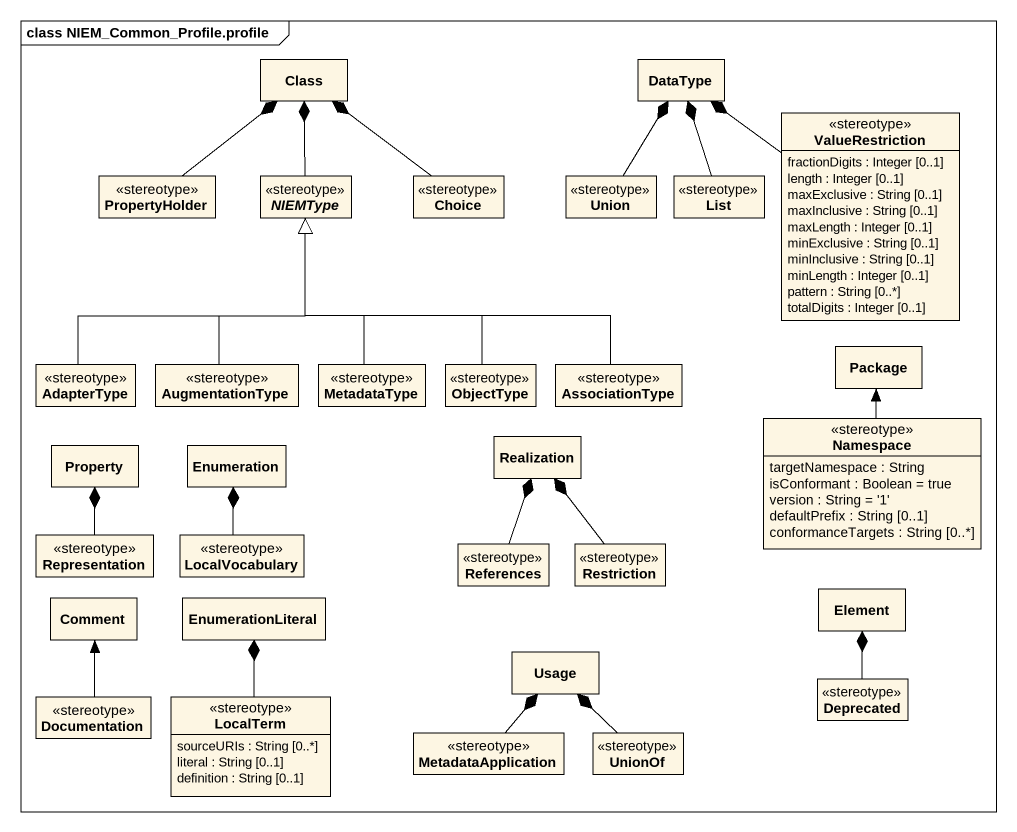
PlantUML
@startuml
mainframe class NIEM_Common_Profile.profile
hide circle
hide empty members
class "Class" as Class_
class DataType
class ValueRestriction <<stereotype>> {
  fractionDigits : Integer [0..1]
  length : Integer [0..1]
  maxExclusive : String [0..1]
  maxInclusive : String [0..1]
  maxLength : Integer [0..1]
  minExclusive : String [0..1]
  minInclusive : String [0..1]
  minLength : Integer [0..1]
  pattern : String [0..*]
  totalDigits : Integer [0..1]
}
class PropertyHolder <<stereotype>>
abstract class NIEMType <<stereotype>>
class Choice <<stereotype>>
class Union <<stereotype>>
class List <<stereotype>>
class AdapterType <<stereotype>>
class AugmentationType <<stereotype>>
class MetadataType <<stereotype>>
class ObjectType <<stereotype>>
class AssociationType <<stereotype>>
class "Package" as Package_
class Property
class Enumeration
class Realization
class "Namespace" as Namespace_ <<stereotype>> {
  targetNamespace : String
  isConformant : Boolean = true
  version : String = '1'
  defaultPrefix : String [0..1]
  conformanceTargets : String [0..*]
}
class Representation <<stereotype>>
class LocalVocabulary <<stereotype>>
class References <<stereotype>>
class Restriction <<stereotype>>
class Comment
class EnumerationLiteral
class Element
class Usage
class Documentation <<stereotype>>
class LocalTerm <<stereotype>> {
  sourceURIs : String [0..*]
  literal : String [0..1]
  definition : String [0..1]
}
class MetadataApplication <<stereotype>>
class UnionOf <<stereotype>>
class Deprecated <<stereotype>>
ValueRestriction -up-* DataType
PropertyHolder -up-* Class_
NIEMType -up-* Class_
Choice -up-* Class_
Union -up-* DataType
List -up-* DataType
AdapterType -up-|> NIEMType
AugmentationType -up-|> NIEMType
MetadataType -up-|> NIEMType
ObjectType -up-|> NIEMType
AssociationType -up-|> NIEMType
Namespace_ -up-> Package_
Representation -up-* Property
LocalVocabulary -up-* Enumeration
References -up-* Realization
Restriction -up-* Realization
Documentation -up-> Comment
LocalTerm -up-* EnumerationLiteral
MetadataApplication -up-* Usage
UnionOf -up-* Usage
Deprecated -up-* Element
@enduml
